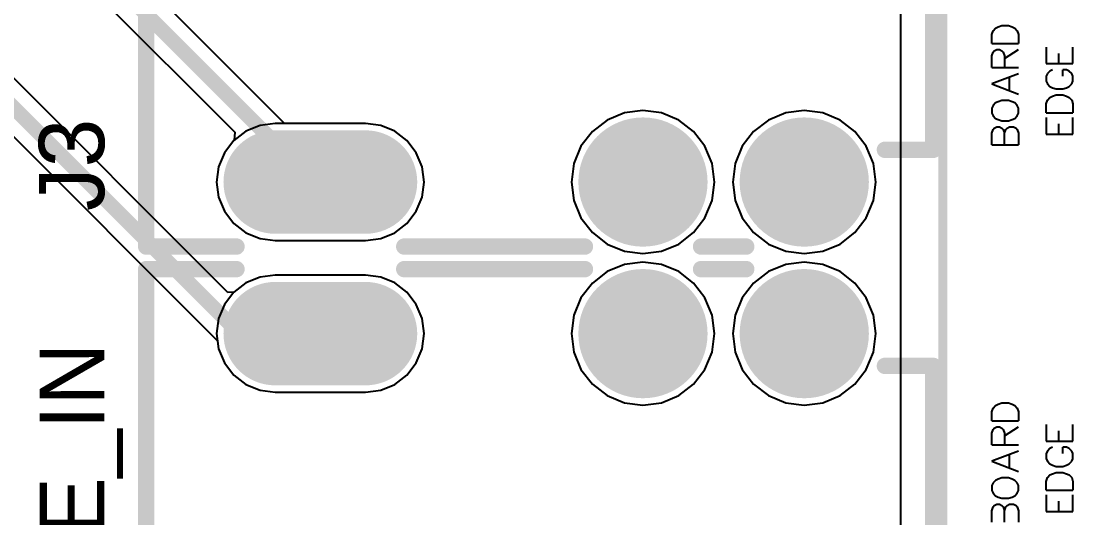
# Model space of a CAD drawing. Header units: millimetres. Extents: x 0 to 7.44, y -3.03 to 0.
# Drawn here: x 6.8 to 7.442, y -1.9 to -1.597 of the extents above; entities that cross this region are included whole.
import ezdxf

# ---------------------------------------------------------------- set-up
doc = ezdxf.new("R2010")
doc.units = ezdxf.units.MM
doc.header["$MEASUREMENT"] = 0
for name, color, linetype in [('BottomLayer', 5, 'Continuous'), ('BottomSolder', 6, 'Continuous'), ('KeepOutLayer', 6, 'Continuous'), ('Mechanical1', 6, 'Continuous'), ('MidLayer1', 16, 'Continuous'), ('MidLayer2', 76, 'Continuous'), ('MultiLayer', 9, 'Continuous'), ('PadHoleLayer', 156, 'Continuous'), ('TopLayer', 1, 'Continuous'), ('TopOverlay', 2, 'Continuous'), ('TopSolder', 216, 'Continuous')]:
    doc.layers.add(name, color=color, linetype=linetype)

# ---------------------------------------------------------------- blocks, each defined once
blk = doc.blocks.new('SJ1_3523N_74')
at = {"layer": 'BottomLayer'}
for points, const_width in [([(-0.13628, 0.19685, 1), (-0.10084, 0.19685, 1)], 0.03543), ([(-0.03785, 0.19685, 1), (-0.00242, 0.19685, 1)], 0.03543), ([(0.13538, 0.19685, 1), (0.16294, 0.19685, 1)], 0.02756), ([(0.1905, 0.19685, 1), (0.21805, 0.19685, 1)], 0.02756)]:
    blk.add_lwpolyline(points, format="xyb", close=True, dxfattribs=dict(at, const_width=const_width))
at = {"layer": 'BottomLayer', "const_width": 0.05512}
blk.add_lwpolyline([(0.20428, 0.19685), (0.14916, 0.19685)], dxfattribs=at)
at = {"layer": 'BottomSolder'}
for points, const_width in [([(-0.13828, 0.19685, 1), (-0.09884, 0.19685, 1)], 0.03943), ([(-0.03985, 0.19685, 1), (-0.00042, 0.19685, 1)], 0.03943), ([(0.13338, 0.19685, 1), (0.16494, 0.19685, 1)], 0.03156), ([(0.1885, 0.19685, 1), (0.22006, 0.19685, 1)], 0.03156)]:
    blk.add_lwpolyline(points, format="xyb", close=True, dxfattribs=dict(at, const_width=const_width))
at = {"layer": 'BottomSolder', "const_width": 0.06312}
blk.add_lwpolyline([(0.20428, 0.19685), (0.14916, 0.19685)], dxfattribs=at)
at = {"layer": 'Mechanical1'}
for p, q in [((-0.23295, 0.17414), (-0.24935, 0.17414)), ((-0.24935, 0.16711), (-0.24935, 0.17414)), ((-0.24076, 0.17414), (-0.24076, 0.16711)), ((-0.23295, 0.17414), (-0.23295, 0.16711)), ((-0.26612, 0.16754), (-0.28252, 0.16754)), ((-0.28252, 0.16754), (-0.28252, 0.15739)), ((-0.27393, 0.16754), (-0.27393, 0.1613)), ((-0.26612, 0.15739), (-0.26612, 0.16754)), ((-0.24857, 0.16477), (-0.24935, 0.16711)), ((-0.24076, 0.16711), (-0.24154, 0.16477)), ((-0.23998, 0.16477), (-0.24076, 0.16711)), ((-0.23295, 0.16711), (-0.23373, 0.16477)), ((-0.24779, 0.16399), (-0.24857, 0.16477)), ((-0.24623, 0.16321), (-0.24779, 0.16399)), ((-0.24389, 0.16321), (-0.24623, 0.16321)), ((-0.24232, 0.16399), (-0.24389, 0.16321)), ((-0.24154, 0.16477), (-0.24232, 0.16399)), ((-0.2392, 0.16399), (-0.23998, 0.16477)), ((-0.23764, 0.16321), (-0.2392, 0.16399)), ((-0.23608, 0.16321), (-0.23764, 0.16321)), ((-0.23451, 0.16399), (-0.23608, 0.16321)), ((-0.23373, 0.16477), (-0.23451, 0.16399)), ((-0.26612, 0.15466), (-0.28252, 0.15466)), ((-0.28252, 0.14919), (-0.28252, 0.15466)), ((-0.26612, 0.15466), (-0.26612, 0.14919)), ((-0.24857, 0.15641), (-0.24935, 0.15485)), ((-0.24935, 0.15485), (-0.24935, 0.15173)), ((-0.24701, 0.15798), (-0.24857, 0.15641)), ((-0.24545, 0.15876), (-0.24701, 0.15798)), ((-0.2431, 0.15954), (-0.24545, 0.15876)), ((-0.2392, 0.15954), (-0.2431, 0.15954)), ((-0.23686, 0.15876), (-0.2392, 0.15954)), ((-0.23529, 0.15798), (-0.23686, 0.15876)), ((-0.23373, 0.15641), (-0.23529, 0.15798)), ((-0.23295, 0.15485), (-0.23373, 0.15641)), ((-0.23295, 0.15173), (-0.23295, 0.15485)), ((-0.28174, 0.14685), (-0.28252, 0.14919)), ((-0.26612, 0.14919), (-0.2669, 0.14685)), ((-0.24935, 0.15173), (-0.24857, 0.15017)), ((-0.24857, 0.15017), (-0.24701, 0.1486)), ((-0.24701, 0.1486), (-0.24545, 0.14782)), ((-0.24545, 0.14782), (-0.2431, 0.14704)), ((-0.2392, 0.14704), (-0.23686, 0.14782)), ((-0.23686, 0.14782), (-0.23529, 0.1486)), ((-0.23529, 0.1486), (-0.23373, 0.15017)), ((-0.23373, 0.15017), (-0.23295, 0.15173)), ((-0.28018, 0.14529), (-0.28174, 0.14685)), ((-0.27862, 0.1445), (-0.28018, 0.14529)), ((-0.27627, 0.14372), (-0.27862, 0.1445)), ((-0.27237, 0.14372), (-0.27627, 0.14372)), ((-0.27003, 0.1445), (-0.27237, 0.14372)), ((-0.26846, 0.14529), (-0.27003, 0.1445)), ((-0.2669, 0.14685), (-0.26846, 0.14529)), ((-0.23295, 0.13697), (-0.24935, 0.14321)), ((-0.2431, 0.14704), (-0.2392, 0.14704)), ((-0.28174, 0.13693), (-0.28252, 0.13537)), ((-0.28252, 0.13537), (-0.28252, 0.13224)), ((-0.28018, 0.13849), (-0.28174, 0.13693)), ((-0.27862, 0.13927), (-0.28018, 0.13849)), ((-0.27627, 0.14005), (-0.27862, 0.13927)), ((-0.27237, 0.14005), (-0.27627, 0.14005)), ((-0.27003, 0.13927), (-0.27237, 0.14005)), ((-0.26846, 0.13849), (-0.27003, 0.13927)), ((-0.2669, 0.13693), (-0.26846, 0.13849)), ((-0.26612, 0.13537), (-0.2669, 0.13693)), ((-0.26612, 0.13224), (-0.26612, 0.13537)), ((-0.24935, 0.13072), (-0.23295, 0.13697)), ((-0.24389, 0.14087), (-0.24389, 0.13306)), ((-0.28252, 0.13224), (-0.28174, 0.13068)), ((-0.28174, 0.13068), (-0.28018, 0.12912)), ((-0.28018, 0.12912), (-0.27862, 0.12834)), ((-0.27627, 0.13224), (-0.27627, 0.12834)), ((-0.27003, 0.12834), (-0.26846, 0.12912)), ((-0.26846, 0.12912), (-0.2669, 0.13068)), ((-0.2669, 0.13068), (-0.26612, 0.13224)), ((-0.26612, 0.12459), (-0.28252, 0.12459)), ((-0.28252, 0.12459), (-0.28252, 0.11444)), ((-0.27862, 0.12834), (-0.27627, 0.12834)), ((-0.27393, 0.12459), (-0.27393, 0.11834)), ((-0.26612, 0.11444), (-0.26612, 0.12459)), ((-0.23295, 0.12689), (-0.24935, 0.12689)), ((-0.24076, 0.11986), (-0.24076, 0.12689)), ((-0.23295, 0.12689), (-0.23295, 0.11986)), ((-0.24076, 0.12142), (-0.24935, 0.11596)), ((-0.23998, 0.11752), (-0.24076, 0.11986)), ((-0.2392, 0.11674), (-0.23998, 0.11752)), ((-0.23764, 0.11596), (-0.2392, 0.11674)), ((-0.23608, 0.11596), (-0.23764, 0.11596)), ((-0.23451, 0.11674), (-0.23608, 0.11596)), ((-0.23373, 0.11752), (-0.23451, 0.11674)), ((-0.23295, 0.11986), (-0.23373, 0.11752)), ((-0.23295, 0.11229), (-0.24935, 0.11229)), ((-0.24935, 0.10682), (-0.24935, 0.11229)), ((-0.23295, 0.11229), (-0.23295, 0.10682)), ((-0.24857, 0.10448), (-0.24935, 0.10682)), ((-0.24701, 0.10291), (-0.24857, 0.10448)), ((-0.24545, 0.10213), (-0.24701, 0.10291)), ((-0.23529, 0.10291), (-0.23686, 0.10213)), ((-0.23373, 0.10448), (-0.23529, 0.10291)), ((-0.23295, 0.10682), (-0.23373, 0.10448)), ((-0.2431, 0.10135), (-0.24545, 0.10213)), ((-0.2392, 0.10135), (-0.2431, 0.10135)), ((-0.23686, 0.10213), (-0.2392, 0.10135))]:
    blk.add_line(p, q, dxfattribs=at)
at = {"layer": 'Mechanical1', "const_width": 0.01}
blk.add_lwpolyline([(-0.19732, 0.17717), (-0.19732, 0.07876)], dxfattribs=at)
at = {"layer": 'Mechanical1', "const_width": 0.005}
blk.add_lwpolyline([(-0.19982, 0.17717, 1), (-0.19482, 0.17717, 1)], format="xyb", close=True, dxfattribs=at)
at = {"layer": 'MidLayer1'}
for points, const_width in [([(-0.13628, 0.19685, 1), (-0.10084, 0.19685, 1)], 0.03543), ([(-0.03785, 0.19685, 1), (-0.00242, 0.19685, 1)], 0.03543), ([(0.13538, 0.19685, 1), (0.16294, 0.19685, 1)], 0.02756), ([(0.1905, 0.19685, 1), (0.21805, 0.19685, 1)], 0.02756)]:
    blk.add_lwpolyline(points, format="xyb", close=True, dxfattribs=dict(at, const_width=const_width))
at = {"layer": 'MidLayer1', "const_width": 0.05512}
blk.add_lwpolyline([(0.20428, 0.19685), (0.14916, 0.19685)], dxfattribs=at)
at = {"layer": 'MidLayer2'}
for points, const_width in [([(-0.13628, 0.19685, 1), (-0.10084, 0.19685, 1)], 0.03543), ([(-0.03785, 0.19685, 1), (-0.00242, 0.19685, 1)], 0.03543), ([(0.13538, 0.19685, 1), (0.16294, 0.19685, 1)], 0.02756), ([(0.1905, 0.19685, 1), (0.21805, 0.19685, 1)], 0.02756)]:
    blk.add_lwpolyline(points, format="xyb", close=True, dxfattribs=dict(at, const_width=const_width))
at = {"layer": 'MidLayer2', "const_width": 0.05512}
blk.add_lwpolyline([(0.20428, 0.19685), (0.14916, 0.19685)], dxfattribs=at)
at = {"layer": 'MultiLayer'}
for points, const_width in [([(-0.13628, 0.19685, 1), (-0.10084, 0.19685, 1)], 0.03543), ([(-0.03785, 0.19685, 1), (-0.00242, 0.19685, 1)], 0.03543), ([(0.13538, 0.19685, 1), (0.16294, 0.19685, 1)], 0.02756), ([(0.1905, 0.19685, 1), (0.21805, 0.19685, 1)], 0.02756)]:
    blk.add_lwpolyline(points, format="xyb", close=True, dxfattribs=dict(at, const_width=const_width))
at = {"layer": 'MultiLayer', "const_width": 0.05512}
blk.add_lwpolyline([(0.20428, 0.19685), (0.14916, 0.19685)], dxfattribs=at)
at = {"layer": 'PadHoleLayer'}
for points, const_width in [([(-0.13037, 0.19685, 1), (-0.10675, 0.19685, 1)], 0.02362), ([(-0.03194, 0.19685, 1), (-0.00832, 0.19685, 1)], 0.02362), ([(0.16884, 0.19685, 1), (0.18459, 0.19685, 1)], 0.01575)]:
    blk.add_lwpolyline(points, format="xyb", close=True, dxfattribs=dict(at, const_width=const_width))
at = {"layer": 'TopLayer'}
for points, const_width in [([(-0.13628, 0.19685, 1), (-0.10084, 0.19685, 1)], 0.03543), ([(-0.03785, 0.19685, 1), (-0.00242, 0.19685, 1)], 0.03543), ([(0.13538, 0.19685, 1), (0.16294, 0.19685, 1)], 0.02756), ([(0.1905, 0.19685, 1), (0.21805, 0.19685, 1)], 0.02756)]:
    blk.add_lwpolyline(points, format="xyb", close=True, dxfattribs=dict(at, const_width=const_width))
at = {"layer": 'TopLayer', "const_width": 0.05512}
blk.add_lwpolyline([(0.20428, 0.19685), (0.14916, 0.19685)], dxfattribs=at)
at = {"layer": 'TopOverlay', "const_width": 0.01}
for points in [[(-0.05558, 0.23622), (-0.08315, 0.23622)], [(0.12554, 0.23622), (0.01528, 0.23622)], [(0.28301, 0.23622), (0.22788, 0.23622)], [(0.28301, 0.23622), (0.28301, -0.23622)], [(-0.19732, 0.17717), (-0.19732, 0.11811)], [(-0.16777, 0.17717), (-0.19732, 0.17717)]]:
    blk.add_lwpolyline(points, dxfattribs=at)
at = {"layer": 'TopOverlay', "const_width": 0.005}
for points in [[(-0.08565, 0.23622, 1), (-0.08065, 0.23622, 1)], [(-0.05808, 0.23622, 1), (-0.05308, 0.23622, 1)], [(0.01278, 0.23622, 1), (0.01778, 0.23622, 1)], [(0.12304, 0.23622, 1), (0.12804, 0.23622, 1)], [(0.22538, 0.23622, 1), (0.23038, 0.23622, 1)], [(0.28051, 0.23622, 1), (0.28551, 0.23622, 1)], [(0.28051, 0.23622, 1), (0.28551, 0.23622, 1)], [(-0.19982, 0.17717, 1), (-0.19482, 0.17717, 1)], [(-0.19982, 0.17717, 1), (-0.19482, 0.17717, 1)], [(-0.17027, 0.17717, 1), (-0.16527, 0.17717, 1)], [(-0.19982, 0.11811, 1), (-0.19482, 0.11811, 1)]]:
    blk.add_lwpolyline(points, format="xyb", close=True, dxfattribs=at)
at = {"layer": 'TopSolder'}
for points, const_width in [([(-0.13828, 0.19685, 1), (-0.09884, 0.19685, 1)], 0.03943), ([(-0.03985, 0.19685, 1), (-0.00042, 0.19685, 1)], 0.03943), ([(0.13338, 0.19685, 1), (0.16494, 0.19685, 1)], 0.03156), ([(0.1885, 0.19685, 1), (0.22006, 0.19685, 1)], 0.03156)]:
    blk.add_lwpolyline(points, format="xyb", close=True, dxfattribs=dict(at, const_width=const_width))
at = {"layer": 'TopSolder', "const_width": 0.06312}
blk.add_lwpolyline([(0.20428, 0.19685), (0.14916, 0.19685)], dxfattribs=at)
blk = doc.blocks.new('SJ1_3523N_75')
at = {"layer": 'BottomLayer'}
for points, const_width in [([(-0.13628, -0.19685, 1), (-0.10084, -0.19685, 1)], 0.03543), ([(-0.03785, -0.19685, 1), (-0.00242, -0.19685, 1)], 0.03543), ([(0.13538, -0.19685, 1), (0.16294, -0.19685, 1)], 0.02756), ([(0.1905, -0.19685, 1), (0.21805, -0.19685, 1)], 0.02756)]:
    blk.add_lwpolyline(points, format="xyb", close=True, dxfattribs=dict(at, const_width=const_width))
at = {"layer": 'BottomLayer', "const_width": 0.05512}
blk.add_lwpolyline([(0.20428, -0.19685), (0.14916, -0.19685)], dxfattribs=at)
at = {"layer": 'BottomSolder'}
for points, const_width in [([(-0.13828, -0.19685, 1), (-0.09884, -0.19685, 1)], 0.03943), ([(-0.03985, -0.19685, 1), (-0.00042, -0.19685, 1)], 0.03943), ([(0.13338, -0.19685, 1), (0.16494, -0.19685, 1)], 0.03156), ([(0.1885, -0.19685, 1), (0.22006, -0.19685, 1)], 0.03156)]:
    blk.add_lwpolyline(points, format="xyb", close=True, dxfattribs=dict(at, const_width=const_width))
at = {"layer": 'BottomSolder', "const_width": 0.06312}
blk.add_lwpolyline([(0.20428, -0.19685), (0.14916, -0.19685)], dxfattribs=at)
at = {"layer": 'Mechanical1'}
for p, q in [((-0.24935, -0.08878), (-0.24935, -0.08175)), ((-0.24076, -0.08175), (-0.24076, -0.08878)), ((-0.23295, -0.08175), (-0.23295, -0.08878)), ((-0.26612, -0.08835), (-0.28252, -0.08835)), ((-0.28252, -0.08835), (-0.28252, -0.09851)), ((-0.27393, -0.08835), (-0.27393, -0.0946)), ((-0.26612, -0.09851), (-0.26612, -0.08835)), ((-0.24857, -0.09113), (-0.24935, -0.08878)), ((-0.24076, -0.08878), (-0.24154, -0.09113)), ((-0.23998, -0.09113), (-0.24076, -0.08878)), ((-0.23295, -0.08878), (-0.23373, -0.09113)), ((-0.24779, -0.09191), (-0.24857, -0.09113)), ((-0.24623, -0.09269), (-0.24779, -0.09191)), ((-0.24389, -0.09269), (-0.24623, -0.09269)), ((-0.24232, -0.09191), (-0.24389, -0.09269)), ((-0.24154, -0.09113), (-0.24232, -0.09191)), ((-0.2392, -0.09191), (-0.23998, -0.09113)), ((-0.23764, -0.09269), (-0.2392, -0.09191)), ((-0.23608, -0.09269), (-0.23764, -0.09269)), ((-0.23451, -0.09191), (-0.23608, -0.09269)), ((-0.23373, -0.09113), (-0.23451, -0.09191)), ((-0.26612, -0.10124), (-0.28252, -0.10124)), ((-0.28252, -0.10671), (-0.28252, -0.10124)), ((-0.26612, -0.10124), (-0.26612, -0.10671)), ((-0.24857, -0.09948), (-0.24935, -0.10105)), ((-0.24935, -0.10105), (-0.24935, -0.10417)), ((-0.24701, -0.09792), (-0.24857, -0.09948)), ((-0.24545, -0.09714), (-0.24701, -0.09792)), ((-0.2431, -0.09636), (-0.24545, -0.09714)), ((-0.2392, -0.09636), (-0.2431, -0.09636)), ((-0.23686, -0.09714), (-0.2392, -0.09636)), ((-0.23529, -0.09792), (-0.23686, -0.09714)), ((-0.23373, -0.09948), (-0.23529, -0.09792)), ((-0.23295, -0.10105), (-0.23373, -0.09948)), ((-0.23295, -0.10417), (-0.23295, -0.10105)), ((-0.28174, -0.10905), (-0.28252, -0.10671)), ((-0.28018, -0.11061), (-0.28174, -0.10905)), ((-0.2669, -0.10905), (-0.26846, -0.11061)), ((-0.26612, -0.10671), (-0.2669, -0.10905)), ((-0.24935, -0.10417), (-0.24857, -0.10573)), ((-0.24857, -0.10573), (-0.24701, -0.10729)), ((-0.24701, -0.10729), (-0.24545, -0.10808)), ((-0.24545, -0.10808), (-0.2431, -0.10886)), ((-0.2431, -0.10886), (-0.2392, -0.10886)), ((-0.2392, -0.10886), (-0.23686, -0.10808)), ((-0.23686, -0.10808), (-0.23529, -0.10729)), ((-0.23529, -0.10729), (-0.23373, -0.10573)), ((-0.23373, -0.10573), (-0.23295, -0.10417)), ((-0.27862, -0.11139), (-0.28018, -0.11061)), ((-0.27627, -0.11217), (-0.27862, -0.11139)), ((-0.27237, -0.11217), (-0.27627, -0.11217)), ((-0.27003, -0.11139), (-0.27237, -0.11217)), ((-0.26846, -0.11061), (-0.27003, -0.11139)), ((-0.23295, -0.11893), (-0.24935, -0.11268)), ((-0.24389, -0.11503), (-0.24389, -0.12284)), ((-0.28174, -0.11897), (-0.28252, -0.12053)), ((-0.28252, -0.12053), (-0.28252, -0.12366)), ((-0.28018, -0.11741), (-0.28174, -0.11897)), ((-0.27862, -0.11663), (-0.28018, -0.11741)), ((-0.27627, -0.11584), (-0.27862, -0.11663)), ((-0.27237, -0.11584), (-0.27627, -0.11584)), ((-0.27003, -0.11663), (-0.27237, -0.11584)), ((-0.26846, -0.11741), (-0.27003, -0.11663)), ((-0.2669, -0.11897), (-0.26846, -0.11741)), ((-0.26612, -0.12053), (-0.2669, -0.11897)), ((-0.26612, -0.12366), (-0.26612, -0.12053)), ((-0.24935, -0.12518), (-0.23295, -0.11893)), ((-0.28252, -0.12366), (-0.28174, -0.12522)), ((-0.28174, -0.12522), (-0.28018, -0.12678)), ((-0.28018, -0.12678), (-0.27862, -0.12756)), ((-0.27862, -0.12756), (-0.27627, -0.12756)), ((-0.27627, -0.12366), (-0.27627, -0.12756)), ((-0.27003, -0.12756), (-0.26846, -0.12678)), ((-0.26846, -0.12678), (-0.2669, -0.12522)), ((-0.2669, -0.12522), (-0.26612, -0.12366)), ((-0.26612, -0.13131), (-0.28252, -0.13131)), ((-0.28252, -0.13131), (-0.28252, -0.14146)), ((-0.27393, -0.13131), (-0.27393, -0.13756)), ((-0.26612, -0.14146), (-0.26612, -0.13131)), ((-0.23295, -0.12901), (-0.24935, -0.12901)), ((-0.24076, -0.13447), (-0.24935, -0.13994)), ((-0.24076, -0.13604), (-0.24076, -0.12901)), ((-0.23295, -0.12901), (-0.23295, -0.13604)), ((-0.23998, -0.13838), (-0.24076, -0.13604)), ((-0.2392, -0.13916), (-0.23998, -0.13838)), ((-0.23764, -0.13994), (-0.2392, -0.13916)), ((-0.23608, -0.13994), (-0.23764, -0.13994)), ((-0.23451, -0.13916), (-0.23608, -0.13994)), ((-0.23373, -0.13838), (-0.23451, -0.13916)), ((-0.23295, -0.13604), (-0.23373, -0.13838)), ((-0.23295, -0.14361), (-0.24935, -0.14361)), ((-0.24935, -0.14908), (-0.24935, -0.14361)), ((-0.23295, -0.14361), (-0.23295, -0.14908)), ((-0.24857, -0.15142), (-0.24935, -0.14908)), ((-0.24701, -0.15298), (-0.24857, -0.15142)), ((-0.24545, -0.15376), (-0.24701, -0.15298)), ((-0.2431, -0.15455), (-0.24545, -0.15376)), ((-0.23686, -0.15376), (-0.2392, -0.15455)), ((-0.23529, -0.15298), (-0.23686, -0.15376)), ((-0.23373, -0.15142), (-0.23529, -0.15298)), ((-0.23295, -0.14908), (-0.23373, -0.15142)), ((-0.2392, -0.15455), (-0.2431, -0.15455))]:
    blk.add_line(p, q, dxfattribs=at)
at = {"layer": 'Mechanical1', "const_width": 0.01}
blk.add_lwpolyline([(-0.19732, -0.07876), (-0.19732, -0.17717)], dxfattribs=at)
at = {"layer": 'Mechanical1', "const_width": 0.005}
blk.add_lwpolyline([(-0.19982, -0.17717, 1), (-0.19482, -0.17717, 1)], format="xyb", close=True, dxfattribs=at)
at = {"layer": 'MidLayer1'}
for points, const_width in [([(-0.13628, -0.19685, 1), (-0.10084, -0.19685, 1)], 0.03543), ([(-0.03785, -0.19685, 1), (-0.00242, -0.19685, 1)], 0.03543), ([(0.13538, -0.19685, 1), (0.16294, -0.19685, 1)], 0.02756), ([(0.1905, -0.19685, 1), (0.21805, -0.19685, 1)], 0.02756)]:
    blk.add_lwpolyline(points, format="xyb", close=True, dxfattribs=dict(at, const_width=const_width))
at = {"layer": 'MidLayer1', "const_width": 0.05512}
blk.add_lwpolyline([(0.20428, -0.19685), (0.14916, -0.19685)], dxfattribs=at)
at = {"layer": 'MidLayer2'}
for points, const_width in [([(-0.13628, -0.19685, 1), (-0.10084, -0.19685, 1)], 0.03543), ([(-0.03785, -0.19685, 1), (-0.00242, -0.19685, 1)], 0.03543), ([(0.13538, -0.19685, 1), (0.16294, -0.19685, 1)], 0.02756), ([(0.1905, -0.19685, 1), (0.21805, -0.19685, 1)], 0.02756)]:
    blk.add_lwpolyline(points, format="xyb", close=True, dxfattribs=dict(at, const_width=const_width))
at = {"layer": 'MidLayer2', "const_width": 0.05512}
blk.add_lwpolyline([(0.20428, -0.19685), (0.14916, -0.19685)], dxfattribs=at)
at = {"layer": 'MultiLayer'}
for points, const_width in [([(-0.13628, -0.19685, 1), (-0.10084, -0.19685, 1)], 0.03543), ([(-0.03785, -0.19685, 1), (-0.00242, -0.19685, 1)], 0.03543), ([(0.13538, -0.19685, 1), (0.16294, -0.19685, 1)], 0.02756), ([(0.1905, -0.19685, 1), (0.21805, -0.19685, 1)], 0.02756)]:
    blk.add_lwpolyline(points, format="xyb", close=True, dxfattribs=dict(at, const_width=const_width))
at = {"layer": 'MultiLayer', "const_width": 0.05512}
blk.add_lwpolyline([(0.20428, -0.19685), (0.14916, -0.19685)], dxfattribs=at)
at = {"layer": 'PadHoleLayer'}
for points, const_width in [([(-0.13037, -0.19685, 1), (-0.10675, -0.19685, 1)], 0.02362), ([(-0.03194, -0.19685, 1), (-0.00832, -0.19685, 1)], 0.02362), ([(0.16884, -0.19685, 1), (0.18459, -0.19685, 1)], 0.01575)]:
    blk.add_lwpolyline(points, format="xyb", close=True, dxfattribs=dict(at, const_width=const_width))
at = {"layer": 'TopLayer'}
for points, const_width in [([(-0.13628, -0.19685, 1), (-0.10084, -0.19685, 1)], 0.03543), ([(-0.03785, -0.19685, 1), (-0.00242, -0.19685, 1)], 0.03543), ([(0.13538, -0.19685, 1), (0.16294, -0.19685, 1)], 0.02756), ([(0.1905, -0.19685, 1), (0.21805, -0.19685, 1)], 0.02756)]:
    blk.add_lwpolyline(points, format="xyb", close=True, dxfattribs=dict(at, const_width=const_width))
at = {"layer": 'TopLayer', "const_width": 0.05512}
blk.add_lwpolyline([(0.20428, -0.19685), (0.14916, -0.19685)], dxfattribs=at)
at = {"layer": 'TopOverlay', "const_width": 0.01}
for points in [[(0.28301, 0.23622), (0.28301, -0.23622)], [(-0.19732, -0.11811), (-0.19732, -0.17717)], [(-0.16777, -0.17717), (-0.19732, -0.17717)], [(-0.05558, -0.23622), (-0.08315, -0.23622)], [(0.12554, -0.23622), (0.01528, -0.23622)], [(0.28301, -0.23622), (0.22788, -0.23622)]]:
    blk.add_lwpolyline(points, dxfattribs=at)
at = {"layer": 'TopOverlay', "const_width": 0.005}
for points in [[(-0.19982, -0.11811, 1), (-0.19482, -0.11811, 1)], [(-0.19982, -0.17717, 1), (-0.19482, -0.17717, 1)], [(-0.19982, -0.17717, 1), (-0.19482, -0.17717, 1)], [(-0.17027, -0.17717, 1), (-0.16527, -0.17717, 1)], [(-0.08565, -0.23622, 1), (-0.08065, -0.23622, 1)], [(-0.05808, -0.23622, 1), (-0.05308, -0.23622, 1)], [(0.01278, -0.23622, 1), (0.01778, -0.23622, 1)], [(0.12304, -0.23622, 1), (0.12804, -0.23622, 1)], [(0.22538, -0.23622, 1), (0.23038, -0.23622, 1)], [(0.28051, -0.23622, 1), (0.28551, -0.23622, 1)], [(0.28051, -0.23622, 1), (0.28551, -0.23622, 1)]]:
    blk.add_lwpolyline(points, format="xyb", close=True, dxfattribs=at)
at = {"layer": 'TopSolder'}
for points, const_width in [([(-0.13828, -0.19685, 1), (-0.09884, -0.19685, 1)], 0.03943), ([(-0.03985, -0.19685, 1), (-0.00042, -0.19685, 1)], 0.03943), ([(0.13338, -0.19685, 1), (0.16494, -0.19685, 1)], 0.03156), ([(0.1885, -0.19685, 1), (0.22006, -0.19685, 1)], 0.03156)]:
    blk.add_lwpolyline(points, format="xyb", close=True, dxfattribs=dict(at, const_width=const_width))
at = {"layer": 'TopSolder', "const_width": 0.06312}
blk.add_lwpolyline([(0.20428, -0.19685), (0.14916, -0.19685)], dxfattribs=at)

msp = doc.modelspace()

# ---------------------------------------------------------------- linework, layer by layer
at = {"layer": 'BottomLayer'}
for p, q in [((7.33622, -0.02598), (7.33622, -3.00551)), ((7.16783, -1.65269), (7.15729, -1.65705)), ((7.17913, -1.6512), (7.16783, -1.65269)), ((7.19044, -1.65269), (7.17913, -1.6512)), ((7.20097, -1.65705), (7.19044, -1.65269)), ((7.26625, -1.65269), (7.25572, -1.65705)), ((7.27756, -1.6512), (7.26625, -1.65269)), ((7.28886, -1.65269), (7.27756, -1.6512)), ((7.2994, -1.65705), (7.28886, -1.65269)), ((6.94547, -1.66036), (6.93686, -1.66393)), ((6.95472, -1.65914), (6.94547, -1.66036)), ((7.00984, -1.65914), (6.95472, -1.65914)), ((7.01909, -1.66036), (7.00984, -1.65914)), ((7.02771, -1.66393), (7.01909, -1.66036)), ((7.15729, -1.65705), (7.14825, -1.66399)), ((7.21002, -1.66399), (7.20097, -1.65705)), ((7.25572, -1.65705), (7.24667, -1.66399)), ((7.30845, -1.66399), (7.2994, -1.65705)), ((6.93686, -1.66393), (6.92945, -1.66961)), ((7.03511, -1.66961), (7.02771, -1.66393)), ((7.14825, -1.66399), (7.14131, -1.67304)), ((7.21696, -1.67304), (7.21002, -1.66399)), ((7.24667, -1.66399), (7.23973, -1.67304)), ((7.31539, -1.67304), (7.30845, -1.66399)), ((6.92945, -1.66961), (6.92377, -1.67701)), ((7.04079, -1.67701), (7.03511, -1.66961)), ((7.14131, -1.67304), (7.13694, -1.68358)), ((7.22133, -1.68358), (7.21696, -1.67304)), ((7.23973, -1.67304), (7.23537, -1.68358)), ((7.31975, -1.68358), (7.31539, -1.67304)), ((6.92377, -1.67701), (6.9202, -1.68563)), ((7.04436, -1.68563), (7.04079, -1.67701)), ((6.9202, -1.68563), (6.91899, -1.69488)), ((7.04558, -1.69488), (7.04436, -1.68563)), ((7.13694, -1.68358), (7.13545, -1.69488)), ((7.22281, -1.69488), (7.22133, -1.68358)), ((7.23537, -1.68358), (7.23388, -1.69488)), ((7.32124, -1.69488), (7.31975, -1.68358)), ((6.91899, -1.69488), (6.9202, -1.70413)), ((7.04436, -1.70413), (7.04558, -1.69488)), ((7.13545, -1.69488), (7.13694, -1.70619)), ((7.22133, -1.70619), (7.22281, -1.69488)), ((7.23388, -1.69488), (7.23537, -1.70619)), ((7.31975, -1.70619), (7.32124, -1.69488)), ((6.9202, -1.70413), (6.92377, -1.71275)), ((7.04079, -1.71275), (7.04436, -1.70413)), ((7.13694, -1.70619), (7.14131, -1.71672)), ((7.21696, -1.71672), (7.22133, -1.70619)), ((7.23537, -1.70619), (7.23973, -1.71672)), ((7.31539, -1.71672), (7.31975, -1.70619)), ((6.92377, -1.71275), (6.92945, -1.72015)), ((7.03511, -1.72015), (7.04079, -1.71275)), ((6.92945, -1.72015), (6.93686, -1.72583)), ((7.02771, -1.72583), (7.03511, -1.72015)), ((7.14131, -1.71672), (7.14825, -1.72577)), ((7.21002, -1.72577), (7.21696, -1.71672)), ((7.23973, -1.71672), (7.24667, -1.72577)), ((7.30845, -1.72577), (7.31539, -1.71672)), ((6.93686, -1.72583), (6.94547, -1.7294)), ((7.01909, -1.7294), (7.02771, -1.72583)), ((7.14825, -1.72577), (7.15729, -1.73271)), ((7.20097, -1.73271), (7.21002, -1.72577)), ((7.24667, -1.72577), (7.25572, -1.73271)), ((7.2994, -1.73271), (7.30845, -1.72577)), ((6.94547, -1.7294), (6.95472, -1.73062)), ((6.95472, -1.73062), (7.00984, -1.73062)), ((7.00984, -1.73062), (7.01909, -1.7294)), ((7.15729, -1.73271), (7.16783, -1.73707)), ((7.19044, -1.73707), (7.20097, -1.73271)), ((7.25572, -1.73271), (7.26625, -1.73707)), ((7.28886, -1.73707), (7.2994, -1.73271)), ((7.16783, -1.73707), (7.17913, -1.73856)), ((7.17913, -1.73856), (7.19044, -1.73707)), ((7.26625, -1.73707), (7.27756, -1.73856)), ((7.27756, -1.73856), (7.28886, -1.73707)), ((7.16783, -1.74521), (7.15729, -1.74957)), ((7.17913, -1.74372), (7.16783, -1.74521)), ((7.19044, -1.74521), (7.17913, -1.74372)), ((7.20097, -1.74957), (7.19044, -1.74521)), ((7.26625, -1.74521), (7.25572, -1.74957)), ((7.27756, -1.74372), (7.26625, -1.74521)), ((7.28886, -1.74521), (7.27756, -1.74372)), ((7.2994, -1.74957), (7.28886, -1.74521)), ((6.95472, -1.75166), (6.94547, -1.75288)), ((7.00984, -1.75166), (6.95472, -1.75166)), ((7.01909, -1.75288), (7.00984, -1.75166)), ((7.15729, -1.74957), (7.14825, -1.75651)), ((7.21002, -1.75651), (7.20097, -1.74957)), ((7.25572, -1.74957), (7.24667, -1.75651)), ((7.30845, -1.75651), (7.2994, -1.74957)), ((6.93686, -1.75645), (6.92945, -1.76213)), ((6.94547, -1.75288), (6.93686, -1.75645)), ((7.02771, -1.75645), (7.01909, -1.75288)), ((7.03511, -1.76213), (7.02771, -1.75645)), ((7.14825, -1.75651), (7.14131, -1.76556)), ((7.21696, -1.76556), (7.21002, -1.75651)), ((7.24667, -1.75651), (7.23973, -1.76556)), ((7.31539, -1.76556), (7.30845, -1.75651)), ((6.92945, -1.76213), (6.92377, -1.76953)), ((7.04079, -1.76953), (7.03511, -1.76213)), ((6.92377, -1.76953), (6.9202, -1.77815)), ((7.04436, -1.77815), (7.04079, -1.76953)), ((7.14131, -1.76556), (7.13694, -1.7761)), ((7.22133, -1.7761), (7.21696, -1.76556)), ((7.23973, -1.76556), (7.23537, -1.7761)), ((7.31975, -1.7761), (7.31539, -1.76556)), ((7.13694, -1.7761), (7.13545, -1.7874)), ((7.22281, -1.7874), (7.22133, -1.7761)), ((7.23537, -1.7761), (7.23388, -1.7874)), ((7.32124, -1.7874), (7.31975, -1.7761)), ((6.9202, -1.77815), (6.91899, -1.7874)), ((7.04558, -1.7874), (7.04436, -1.77815)), ((6.91899, -1.7874), (6.9202, -1.79665)), ((7.04436, -1.79665), (7.04558, -1.7874)), ((7.13545, -1.7874), (7.13694, -1.79871)), ((7.22133, -1.79871), (7.22281, -1.7874)), ((7.23388, -1.7874), (7.23537, -1.79871)), ((7.31975, -1.79871), (7.32124, -1.7874)), ((6.9202, -1.79665), (6.92377, -1.80527)), ((7.04079, -1.80527), (7.04436, -1.79665)), ((7.13694, -1.79871), (7.14131, -1.80924)), ((7.21696, -1.80924), (7.22133, -1.79871)), ((7.23537, -1.79871), (7.23973, -1.80924)), ((7.31539, -1.80924), (7.31975, -1.79871)), ((6.92377, -1.80527), (6.92945, -1.81267)), ((7.03511, -1.81267), (7.04079, -1.80527)), ((7.14131, -1.80924), (7.14825, -1.81829)), ((7.21002, -1.81829), (7.21696, -1.80924)), ((7.23973, -1.80924), (7.24667, -1.81829)), ((7.30845, -1.81829), (7.31539, -1.80924)), ((6.92945, -1.81267), (6.93686, -1.81835)), ((7.02771, -1.81835), (7.03511, -1.81267)), ((6.93686, -1.81835), (6.94547, -1.82192)), ((6.94547, -1.82192), (6.95472, -1.82314)), ((7.00984, -1.82314), (7.01909, -1.82192)), ((7.01909, -1.82192), (7.02771, -1.81835)), ((7.14825, -1.81829), (7.15729, -1.82523)), ((7.20097, -1.82523), (7.21002, -1.81829)), ((7.24667, -1.81829), (7.25572, -1.82523)), ((7.2994, -1.82523), (7.30845, -1.81829)), ((6.95472, -1.82314), (7.00984, -1.82314)), ((7.15729, -1.82523), (7.16783, -1.82959)), ((7.19044, -1.82959), (7.20097, -1.82523)), ((7.25572, -1.82523), (7.26625, -1.82959)), ((7.28886, -1.82959), (7.2994, -1.82523)), ((7.16783, -1.82959), (7.17913, -1.83108)), ((7.17913, -1.83108), (7.19044, -1.82959)), ((7.26625, -1.82959), (7.27756, -1.83108)), ((7.27756, -1.83108), (7.28886, -1.82959))]:
    msp.add_line(p, q, dxfattribs=at)
at = {"layer": 'KeepOutLayer'}
for const_width in [0.00551, 0.005]:
    msp.add_lwpolyline([(7.3622, -3.0315), (7.3622, 0)], dxfattribs=dict(at, const_width=const_width))
at = {"layer": 'TopLayer'}
for p, q in [((7.33622, -0.02598), (7.33622, -3.00551)), ((6.96049, -1.65914), (6.5365, -1.23515)), ((6.52232, -1.25674), (6.93002, -1.66444)), ((6.92591, -1.76236), (6.67823, -1.51468)), ((6.66839, -1.5406), (6.91956, -1.79177)), ((7.16783, -1.65269), (7.15729, -1.65705)), ((7.17913, -1.6512), (7.16783, -1.65269)), ((7.19044, -1.65269), (7.17913, -1.6512)), ((7.20097, -1.65705), (7.19044, -1.65269)), ((7.26625, -1.65269), (7.25572, -1.65705)), ((7.27756, -1.6512), (7.26625, -1.65269)), ((7.28886, -1.65269), (7.27756, -1.6512)), ((7.2994, -1.65705), (7.28886, -1.65269)), ((7.00984, -1.65914), (6.96049, -1.65914)), ((7.01909, -1.66036), (7.00984, -1.65914)), ((7.02771, -1.66393), (7.01909, -1.66036)), ((7.15729, -1.65705), (7.14825, -1.66399)), ((7.21002, -1.66399), (7.20097, -1.65705)), ((7.25572, -1.65705), (7.24667, -1.66399)), ((7.30845, -1.66399), (7.2994, -1.65705)), ((6.93002, -1.66444), (6.92969, -1.66943)), ((7.03511, -1.66961), (7.02771, -1.66393)), ((7.14825, -1.66399), (7.14131, -1.67304)), ((7.21696, -1.67304), (7.21002, -1.66399)), ((7.24667, -1.66399), (7.23973, -1.67304)), ((7.31539, -1.67304), (7.30845, -1.66399)), ((6.92945, -1.66961), (6.92377, -1.67701)), ((6.92969, -1.66943), (6.92945, -1.66961)), ((7.04079, -1.67701), (7.03511, -1.66961)), ((7.14131, -1.67304), (7.13694, -1.68358)), ((7.22133, -1.68358), (7.21696, -1.67304)), ((7.23973, -1.67304), (7.23537, -1.68358)), ((7.31975, -1.68358), (7.31539, -1.67304)), ((6.92377, -1.67701), (6.9202, -1.68563)), ((7.04436, -1.68563), (7.04079, -1.67701)), ((6.9202, -1.68563), (6.91899, -1.69488)), ((7.04558, -1.69488), (7.04436, -1.68563)), ((7.13694, -1.68358), (7.13545, -1.69488)), ((7.22281, -1.69488), (7.22133, -1.68358)), ((7.23537, -1.68358), (7.23388, -1.69488)), ((7.32124, -1.69488), (7.31975, -1.68358)), ((6.91899, -1.69488), (6.9202, -1.70413)), ((7.04436, -1.70413), (7.04558, -1.69488)), ((7.13545, -1.69488), (7.13694, -1.70619)), ((7.22133, -1.70619), (7.22281, -1.69488)), ((7.23388, -1.69488), (7.23537, -1.70619)), ((7.31975, -1.70619), (7.32124, -1.69488)), ((6.9202, -1.70413), (6.92377, -1.71275)), ((7.04079, -1.71275), (7.04436, -1.70413)), ((7.13694, -1.70619), (7.14131, -1.71672)), ((7.21696, -1.71672), (7.22133, -1.70619)), ((7.23537, -1.70619), (7.23973, -1.71672)), ((7.31539, -1.71672), (7.31975, -1.70619)), ((6.92377, -1.71275), (6.92945, -1.72015)), ((7.03511, -1.72015), (7.04079, -1.71275)), ((6.92945, -1.72015), (6.93686, -1.72583)), ((7.02771, -1.72583), (7.03511, -1.72015)), ((7.14131, -1.71672), (7.14825, -1.72577)), ((7.21002, -1.72577), (7.21696, -1.71672)), ((7.23973, -1.71672), (7.24667, -1.72577)), ((7.30845, -1.72577), (7.31539, -1.71672)), ((6.93686, -1.72583), (6.94547, -1.7294)), ((7.01909, -1.7294), (7.02771, -1.72583)), ((7.14825, -1.72577), (7.15729, -1.73271)), ((7.20097, -1.73271), (7.21002, -1.72577)), ((7.24667, -1.72577), (7.25572, -1.73271)), ((7.2994, -1.73271), (7.30845, -1.72577)), ((6.94547, -1.7294), (6.95472, -1.73062)), ((6.95472, -1.73062), (7.00984, -1.73062)), ((7.00984, -1.73062), (7.01909, -1.7294)), ((7.15729, -1.73271), (7.16783, -1.73707)), ((7.19044, -1.73707), (7.20097, -1.73271)), ((7.25572, -1.73271), (7.26625, -1.73707)), ((7.28886, -1.73707), (7.2994, -1.73271)), ((7.16783, -1.73707), (7.17913, -1.73856)), ((7.17913, -1.73856), (7.19044, -1.73707)), ((7.26625, -1.73707), (7.27756, -1.73856)), ((7.27756, -1.73856), (7.28886, -1.73707)), ((7.16783, -1.74521), (7.15729, -1.74957)), ((7.17913, -1.74372), (7.16783, -1.74521)), ((7.19044, -1.74521), (7.17913, -1.74372)), ((7.20097, -1.74957), (7.19044, -1.74521)), ((7.26625, -1.74521), (7.25572, -1.74957)), ((7.27756, -1.74372), (7.26625, -1.74521)), ((7.28886, -1.74521), (7.27756, -1.74372)), ((7.2994, -1.74957), (7.28886, -1.74521)), ((6.95472, -1.75166), (6.94547, -1.75288)), ((7.00984, -1.75166), (6.95472, -1.75166)), ((7.01909, -1.75288), (7.00984, -1.75166)), ((7.15729, -1.74957), (7.14825, -1.75651)), ((7.21002, -1.75651), (7.20097, -1.74957)), ((7.25572, -1.74957), (7.24667, -1.75651)), ((7.30845, -1.75651), (7.2994, -1.74957)), ((6.93686, -1.75645), (6.92945, -1.76213)), ((6.94547, -1.75288), (6.93686, -1.75645)), ((7.02771, -1.75645), (7.01909, -1.75288)), ((7.03511, -1.76213), (7.02771, -1.75645)), ((7.14825, -1.75651), (7.14131, -1.76556)), ((7.21696, -1.76556), (7.21002, -1.75651)), ((7.24667, -1.75651), (7.23973, -1.76556)), ((7.31539, -1.76556), (7.30845, -1.75651)), ((6.92945, -1.76213), (6.92591, -1.76236)), ((7.04079, -1.76953), (7.03511, -1.76213)), ((7.04436, -1.77815), (7.04079, -1.76953)), ((7.14131, -1.76556), (7.13694, -1.7761)), ((7.22133, -1.7761), (7.21696, -1.76556)), ((7.23973, -1.76556), (7.23537, -1.7761)), ((7.31975, -1.7761), (7.31539, -1.76556)), ((7.13694, -1.7761), (7.13545, -1.7874)), ((7.22281, -1.7874), (7.22133, -1.7761)), ((7.23537, -1.7761), (7.23388, -1.7874)), ((7.32124, -1.7874), (7.31975, -1.7761)), ((7.04558, -1.7874), (7.04436, -1.77815)), ((7.04436, -1.79665), (7.04558, -1.7874)), ((7.13545, -1.7874), (7.13694, -1.79871)), ((7.22133, -1.79871), (7.22281, -1.7874)), ((7.23388, -1.7874), (7.23537, -1.79871)), ((7.31975, -1.79871), (7.32124, -1.7874)), ((6.91956, -1.79177), (6.9202, -1.79665)), ((6.9202, -1.79665), (6.92377, -1.80527)), ((7.04079, -1.80527), (7.04436, -1.79665)), ((7.13694, -1.79871), (7.14131, -1.80924)), ((7.21696, -1.80924), (7.22133, -1.79871)), ((7.23537, -1.79871), (7.23973, -1.80924)), ((7.31539, -1.80924), (7.31975, -1.79871)), ((6.92377, -1.80527), (6.92945, -1.81267)), ((7.03511, -1.81267), (7.04079, -1.80527)), ((7.14131, -1.80924), (7.14825, -1.81829)), ((7.21002, -1.81829), (7.21696, -1.80924)), ((7.23973, -1.80924), (7.24667, -1.81829)), ((7.30845, -1.81829), (7.31539, -1.80924)), ((6.92945, -1.81267), (6.93686, -1.81835)), ((7.02771, -1.81835), (7.03511, -1.81267)), ((6.93686, -1.81835), (6.94547, -1.82192)), ((6.94547, -1.82192), (6.95472, -1.82314)), ((7.00984, -1.82314), (7.01909, -1.82192)), ((7.01909, -1.82192), (7.02771, -1.81835)), ((7.14825, -1.81829), (7.15729, -1.82523)), ((7.20097, -1.82523), (7.21002, -1.81829)), ((7.24667, -1.81829), (7.25572, -1.82523)), ((7.2994, -1.82523), (7.30845, -1.81829)), ((6.95472, -1.82314), (7.00984, -1.82314)), ((7.15729, -1.82523), (7.16783, -1.82959)), ((7.19044, -1.82959), (7.20097, -1.82523)), ((7.25572, -1.82523), (7.26625, -1.82959)), ((7.28886, -1.82959), (7.2994, -1.82523)), ((7.16783, -1.82959), (7.17913, -1.83108)), ((7.17913, -1.83108), (7.19044, -1.82959)), ((7.26625, -1.82959), (7.27756, -1.83108)), ((7.27756, -1.83108), (7.28886, -1.82959))]:
    msp.add_line(p, q, dxfattribs=at)
at = {"layer": 'TopLayer', "const_width": 0.00906}
for points in [[(6.52756, -1.24409), (6.97835, -1.69488)], [(6.66929, -1.52362), (6.93307, -1.7874)], [(6.97835, -1.69488), (6.98228, -1.69488)], [(6.93307, -1.7874), (6.98228, -1.7874)]]:
    msp.add_lwpolyline(points, dxfattribs=at)
at = {"layer": 'TopLayer', "const_width": 0.00453}
for points in [[(6.97608, -1.69488, 1), (6.98061, -1.69488, 1)], [(6.97608, -1.69488, 1), (6.98061, -1.69488, 1)], [(6.98002, -1.69488, 1), (6.98455, -1.69488, 1)], [(6.93081, -1.7874, 1), (6.93533, -1.7874, 1)], [(6.93081, -1.7874, 1), (6.93533, -1.7874, 1)], [(6.98002, -1.7874, 1), (6.98455, -1.7874, 1)]]:
    msp.add_lwpolyline(points, format="xyb", close=True, dxfattribs=at)

# ---------------------------------------------------------------- block references
at = {"rotation": 180}
for name, p in [('SJ1_3523N_74', (7.159, -1.49803)), ('SJ1_3523N_75', (7.159, -1.98425))]:
    msp.add_blockref(name, p, dxfattribs=at)

# ---------------------------------------------------------------- texts
at = {"layer": 'TopOverlay'}
for s, height, p in [('J3', 0.039894, (6.85039, -1.7126)), ('LINE_IN', 0.03937, (6.85039, -1.99213))]:
    msp.add_text(s, height=height, rotation=90, dxfattribs=at).set_placement(p)

doc.saveas('drawing.dxf')
